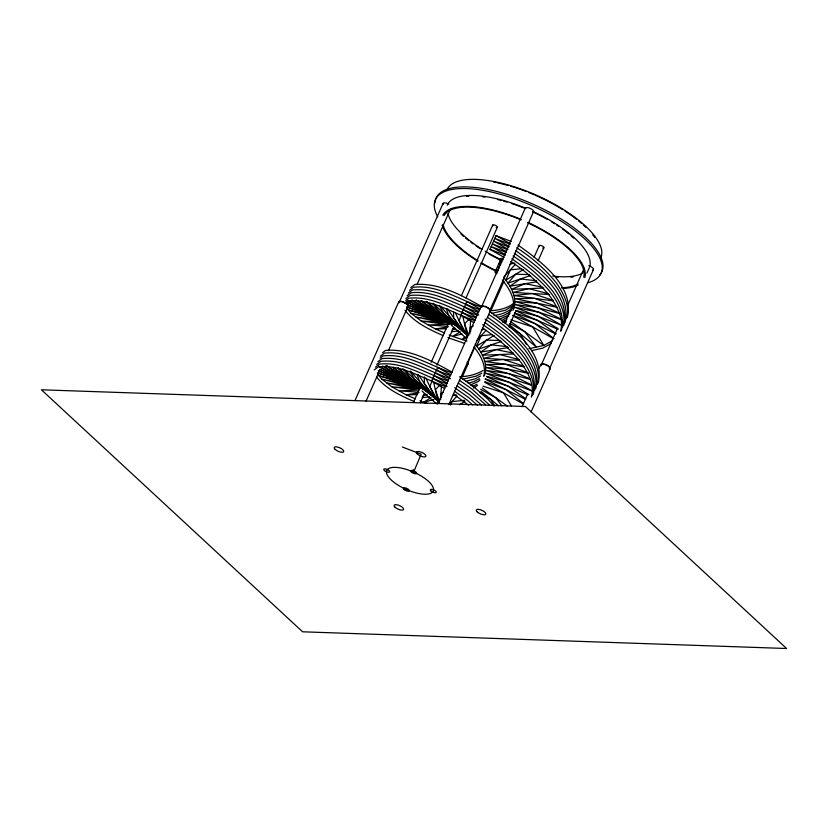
<?xml version="1.0" encoding="UTF-8"?>
<svg xmlns="http://www.w3.org/2000/svg" width="828" height="828" viewBox="0 0 828 828"><rect width="100%" height="100%" fill="white"/><g stroke="black" fill="none" stroke-linecap="round" stroke-linejoin="round"><path stroke-width="1.24" d="M440.61 399.841L441.417 385.889M469.807 333.953L470.614 320.001M531.307 397.109C535.033 384.958 528.016 373.19 521.65 363.295C510.7 349.437 497.328 337.7 482.527 328.105M532.311 395.67C536.399 383.105 529.661 370.778 522.872 360.553C511.673 346.332 497.856 334.44 482.693 324.628M533.367 393.993C540.56 362.881 506.881 338.466 484.96 322.62M534.764 390.06C538.821 377.527 532.052 365.262 525.304 355.057C514.116 340.836 500.288 328.954 485.125 319.142M535.799 388.508C543.002 357.385 509.313 332.97 487.392 317.124M537.196 384.575C541.253 372.041 534.484 359.766 527.736 349.571C516.786 335.713 503.414 323.965 488.613 314.381M538.231 383.012C545.435 351.9 511.745 327.484 489.824 311.639M560.504 331.221C564.23 319.07 557.213 307.291 550.848 297.407C539.659 283.186 525.842 271.294 510.669 261.482M561.343 330.848C568.577 299.27 534.101 274.741 511.89 258.74M562.75 326.915C566.807 314.381 560.038 302.116 553.28 291.911C542.092 277.69 528.274 265.809 513.112 255.997M563.775 325.363C571.01 293.774 536.534 269.245 514.323 253.254M564.996 322.609C572.22 291.032 537.755 266.502 515.544 250.501M566.393 318.676C570.451 306.153 563.692 293.878 556.933 283.683C545.745 269.452 531.918 257.57 516.755 247.758M567.428 317.124C574.653 285.536 540.187 261.017 517.976 245.016M483.697 376.336C486.709 365.655 480.354 354.974 473.958 346.849M484.37 375.726C488.551 364.465 482.134 352.738 475.168 344.106M512.905 310.448C515.968 299.332 509.148 288.33 502.368 280.009M513.795 308.947C517.624 297.49 510.669 285.867 503.59 277.266L515.44 264.267M431.968 380.776L429.908 386.759L437.919 401.104L439.564 402.801M461.165 314.888L459.105 320.86L467.116 335.205L465.895 337.959L451.208 325.052M450.484 405.037L451.964 401.621L464.611 400.317M354.995 400.586L398.672 302.013M399.272 302.272L443.063 203.44M407.583 305.811L409.156 302.282M416.97 284.635L450.339 209.329M366.069 401.114L380.104 369.433M388.425 350.658L408.183 306.07M413.493 402.242L420.251 386.986L400.245 380.218L379.307 371.275M431.171 362.343L448.331 323.624M448.911 323.914L449.956 321.554M461.424 295.668L492.712 225.071M466.009 297.966L497.297 227.369M420.282 402.76L424.443 393.372L422.011 390.94M436.915 365.21L453.558 327.66M504.231 257.425L489.969 249.363L496.055 235.628L511.311 241.465M433.644 382.174L437.919 401.104L436.698 403.847L424.516 393.455M496.738 273.768L495.103 272.07L501.178 258.336L503.227 259.123M437.712 404.074L480.871 306.681M481.472 306.929L525.262 208.097M533.584 211.637L489.783 310.469A4.523 1.677 23.9 0 0 489.772 309.993M448.786 404.602L490.383 310.728C498.663 310.262 507.523 308.471 514.043 303.058M474.786 347.18L467.489 363.647A4.523 1.677 23.9 0 0 467.478 363.171M490.952 310.697L503.983 281.282M462.366 376.812L468.089 363.906M504.842 323.199L513.712 303.203M534.039 257.311L539.256 245.543M508.909 326.667L515.689 311.38M538.107 260.779L543.841 247.841M522.054 406.765L527.767 393.849M539.214 368.036L540.767 364.517M557.534 328.302L541.367 364.775A4.523 1.677 23.9 0 1 542.185 364.206M567.967 304.766L584.123 268.293M586.897 273.199L589.329 267.703M549.688 368.315L593.49 269.473M531.048 411.982L550.289 368.563M464.777 336.748L462.231 339.542L466.692 337.596M476.928 340.37L486.243 330.155M449.428 404.406L457.046 396.043M468.99 319.287L464.549 323.862L468.741 335.443M439.792 385.186L435.352 389.75L439.544 401.332M512.832 305.801L505.39 310.252L491.573 313.408M513.381 307.012C508.247 312.166 501.012 314.557 493.954 315.582M511.28 310.531L508.62 312.818L502.958 315.747L497.442 317.414M510.058 313.274L507.409 315.571L499.532 319.163M508.847 316.017L501.468 320.746M506.746 319.525L502.71 322.227M479.981 379.928L478.211 381.46L470.335 385.051M477.549 385.413L473.512 388.115M410.729 287.564L414.818 284.501C439.119 282.565 461.755 295.451 482.331 306.846M409.508 290.317L413.596 287.244C437.774 284.604 458.867 299.643 480.933 306.909M408.297 293.06L412.385 289.986C436.563 287.357 457.656 302.386 479.722 309.651M407.076 295.803L411.164 292.739C435.342 290.1 456.435 305.139 478.501 312.394M405.865 298.556L409.953 295.482C434.131 292.843 455.214 307.881 477.28 315.147M405.668 300.533L408.732 298.225C432.909 295.586 454.003 310.624 476.069 317.89M404.447 303.276L407.521 300.968C431.698 298.339 452.781 313.377 474.848 320.633M382.557 352.687L385.62 350.389C409.477 348.464 431.802 360.936 452.036 372.114M380.311 356.206L384.399 353.132C408.577 350.503 429.67 365.531 451.736 372.797M380.114 358.182L383.188 355.874C407.366 353.245 428.449 368.284 450.515 375.539M377.878 361.691L381.967 358.627C406.579 355.988 427.972 371.472 450.473 378.738M376.668 364.444L380.756 361.37C404.933 358.731 426.016 373.77 448.083 381.035M375.446 367.187L379.534 364.113C403.712 361.484 424.805 376.512 446.872 383.778M374.235 369.93L378.324 366.856C402.501 364.227 423.584 379.265 445.65 386.521M523.358 269.597L505.929 280.112L510.358 269.835L521.744 268.665M460.244 331.811L452.616 336.416L449.169 334.926M494.161 335.485L476.731 346L481.161 335.723L492.546 334.564M431.046 397.699L423.418 402.304L419.972 400.814M459.509 404.664L464.963 401.373M473.295 325.89L470.169 327.609L470.739 331.417M443.063 392.348L440.972 393.507L441.541 397.316M552.618 340.618L543.82 345.452L528.999 348.733M551.407 343.361L542.599 348.195L531.493 350.658M483.076 370.478C476.473 374.473 468.783 376.274 461.134 376.688M481.855 373.221L476.193 376.14L462.376 379.296M480.644 375.964L474.972 378.893L465.957 381.284M479.422 378.706L473.751 381.636L468.244 383.312M472.27 386.635L476.99 384.202M530.665 275.517L507.947 283.155L515.73 274.192L529.247 274.627M451.953 330.02L455.359 328.871M501.468 341.405L478.75 349.043L486.533 340.08L500.05 340.515M422.756 395.908L427.3 394.376M461.983 333.953L452.616 336.416L467.044 341.095M433.955 399.541L423.418 402.304L427.031 403.474M509.851 264.256L514.705 263.025M481.865 329.834L484.297 329.223M452.668 395.722L456.311 394.801M536.544 281.841L509.965 286.198L520.439 278.953L536.606 280.796M448.041 326.894L435.383 328.964L421.224 321.016L411.019 313.284L406.807 308.192M508.609 347.522L480.757 352.086L491.242 344.841L507.409 346.684M418.844 392.782L406.186 394.852L392.027 386.904L381.822 379.172L377.609 374.08M451.374 331.811L458.743 330.941M422.176 397.699L429.546 396.829M449.325 324.027L445.671 324.297L421.224 321.016L450.535 322.672M543.727 288.041L511.476 289.324L525.149 283.704L542.485 287.192M448.145 324.203L428.304 324.99L448.093 326.315M513.288 353.98L482.279 355.212L495.951 349.592L513.288 353.08M446.561 328.716L435.383 328.964L444.574 332.939M452.771 328.571L455.255 328.519M417.364 394.604L406.186 394.852L415.377 398.827M423.574 394.459L426.058 394.407M449.49 322.506L440.765 322.123L416.122 317.155L449.563 321.709M420.293 388.394L411.568 388.011L386.924 383.043L420.355 387.597M549.626 294.52L512.987 292.45L528.833 288.63L548.395 293.712M519.208 360.346L483.79 358.338L499.636 354.519L519.197 359.6M420.117 388.498L392.027 386.904L418.906 390.009L399.106 390.878L418.896 392.203M449.821 321.699L437.174 320.022L411.019 313.284L449.883 321.264M420.624 387.597L407.976 385.91L381.822 379.172L420.676 387.152M553.477 300.937L513.846 295.534L532.528 293.557L553.611 300.502M524.279 366.825L484.649 361.422L503.331 359.445L523.234 366.007M557.327 307.364L514.705 298.618L534.898 298.401L556.271 306.526M528.129 373.252L485.508 364.506L505.701 364.289L528.264 372.869M449.821 321.316L433.582 317.911L408.214 309.889L449.914 321.047M420.624 387.204L404.385 383.809L379.017 375.777L420.707 386.935M516.03 310.49L538.221 316.337L558.186 328.871M486.833 376.378L509.023 382.225L528.988 394.759M560.204 313.688L514.819 301.558L537.269 303.255L560.277 313.501M529.775 379.255L485.622 367.446L508.071 369.143L529.93 378.882M449.821 321.161L431.512 316.12L406.589 306.94L448.672 320.602M420.624 387.049L402.315 382.019L378.572 373.262M514.509 312.943L537.455 320.343L556.023 333.653M485.311 378.831L508.257 386.231L525.79 398.806M561.819 319.763L514.933 304.487L538.128 307.788L561.891 319.598M511.011 319.887L532.715 326.946L543.82 345.452L510.369 321.326M464.622 343.454L447.958 337.669M531.421 385.268L485.736 370.375L508.93 373.676L531.566 384.927M483.024 386.169L503.517 392.845L511.352 405.896M377.402 372.776L420.676 386.883M450.598 321.45L429.442 314.329L407.345 304.89M512.946 315.364L535.085 323.644L553.839 338.621M484.908 381.687L505.887 389.533L523.648 403.722M510.089 244.208L494.844 238.381L509.096 246.444M508.868 246.961L493.623 241.124L507.885 249.187M507.657 249.704L492.401 243.867L506.664 251.929M506.436 252.447L491.19 246.609L505.453 254.682M489.969 249.363L505.225 255.19M502.016 261.865L499.967 261.089L501.613 262.786M500.795 264.618L498.746 263.832L500.391 265.529M499.584 267.361L497.535 266.575L499.17 268.272M498.363 270.104L496.314 269.317L497.959 271.025M495.103 272.07L497.152 272.847M407.417 304.818L450.556 321.326M378.22 370.706L420.158 386.748M402.377 447.027L421.152 454.21L413.648 472.084A25.43 9.439 23.9 0 1 429.546 493.757A25.43 9.439 23.9 0 1 389.822 478.553A25.43 9.439 23.9 0 1 407.5 469.735L413.648 472.084L413.275 469.548M419.703 386.811L399.789 378.955L380.083 369.433M443.363 335.682C429.339 329.534 414.497 322.641 404.985 310.21M414.166 401.57C400.535 395.577 386.086 388.932 376.595 377.071M515.844 310.842L557.927 329.347M406.921 302.292L450.142 321.305L428.987 313.067L408.121 302.976M486.647 376.73L527.591 394.739M380 369.184L419.806 386.697M451.529 322.206L428.531 311.804L407.78 300.367M514.395 313.315L555.785 333.984M407.842 300.336L451.529 322.154M485.198 379.203L525.438 399.303M378.644 366.224L423.481 388.622L399.334 377.692L378.582 366.255M504.438 320.374L506.601 321.585M509.851 323.406L525.004 331.883L536.409 347.087L509.189 324.597M480.654 389.295L495.806 397.771L501.892 405.886M512.822 315.737L553.715 338.787M412.054 300.098L452.947 323.148L467.116 335.205L462.842 316.286M484.732 382.246L523.41 404.054M383.954 366.607L423.739 389.036L437.919 401.104M496.055 235.628L510.317 243.701M480.023 308.968L466.857 301.516L460.772 315.251L473.937 322.692M465.636 304.269L478.801 311.711M464.425 307.012L478.687 315.075M463.204 309.755L476.369 317.207M461.993 312.508L475.158 319.95M450.825 374.856L437.66 367.415L431.574 381.139L444.739 388.58M436.439 370.157L449.604 377.599M435.228 372.9L448.393 380.352M434.007 375.643L447.172 383.095M432.796 378.396L447.058 386.459M393.331 367.342L424.692 389.957L401.642 376.574L385.92 365.345M411.878 300.181L429.691 311.245L452.947 323.148L452.419 322.309M382.681 366.069L400.483 377.133L423.739 389.036L423.222 388.197M509.127 326.656L519.88 333.436L526.401 344.365M479.929 392.544L490.683 399.324L494.595 405.875M416.246 300.005L453.941 323.986L430.839 310.686L416.163 300.202M387.049 365.893L424.743 389.874M424.66 390.019L404.281 376.854L392.865 367.477M459.581 376.792L473.223 386.334L488.023 399.272L493.892 405.989M459.405 380.269L472.001 389.077L489.327 404.892M458.194 383.022L470.79 391.82L485.591 404.757M456.973 385.765L469.569 394.573L481.596 405.078M454.707 387.773L468.358 397.316L477.611 405.399M454.541 391.251L467.137 400.059L472.695 404.913M453.33 394.004L468.7 405.234M421.483 300.699L454.934 324.814L433.479 310.966L421.11 300.802M482.217 387.97L507.305 406.062M504.324 320.581L506.27 322.185M427.383 301.992L456.549 326.097L436.118 311.245L426.203 301.454M480.964 391.292L498.466 405.751M398.185 367.891L427.351 391.986L406.921 377.133L397.906 368.232M433.251 303.327L458.174 327.381L440.02 312.446L432.868 303.752M404.944 370.075L428.976 393.279L410.823 378.334L402.874 368.677M501.178 258.336L502.824 260.044M440.599 306.205L460.264 329.13L443.932 313.636L439.13 305.449M410.584 371.141L431.067 395.018L414.735 379.524L409.922 371.337M447.637 308.875L462.355 330.869L448.797 315.758L446.24 308.502M418.44 374.763L433.158 396.757L419.599 381.646L417.043 374.391M455.524 313.119L464.736 333.042L453.661 317.869L453.547 312.135M425.809 377.899L435.538 398.93L424.453 383.757L424.319 376.875M437.764 216.895A90.666 33.669 23.9 0 1 531.297 205.396A90.666 33.669 23.9 0 1 587.569 282.772M573.152 276.976A77.625 28.825 23.9 0 1 570.885 277.235M558.279 277.194A77.625 28.825 23.9 0 1 555.836 276.956M500.226 259.857A77.625 28.825 23.9 0 1 489.12 254.051M480.25 248.721A77.625 28.825 23.9 0 1 476.069 245.947M473.099 243.856A77.625 28.825 23.9 0 1 470.894 242.242M468.751 240.596A77.625 28.825 23.9 0 1 465.678 238.112M463.742 236.456A77.625 28.825 23.9 0 1 461.01 233.982M447.224 205.209A77.625 28.825 23.9 0 1 525.946 208.377M532.88 211.43A77.625 28.825 23.9 0 1 589.691 266.699M435.021 202.674A90.666 33.669 23.9 0 1 532.031 203.75A90.666 33.669 23.9 0 1 599.586 275.051M582.912 272.898A76.311 28.338 23.9 0 1 552.731 275.983M501.664 260.013A76.311 28.338 23.9 0 1 485.187 251.184M481.948 249.187A76.311 28.338 23.9 0 1 447.969 213.541M466.557 196.36A76.311 28.338 23.9 0 1 468.917 196.195M482.579 196.774A76.311 28.338 23.9 0 1 485.073 197.105M497.483 199.486A76.311 28.338 23.9 0 1 501.064 200.386M503.486 201.049A76.311 28.338 23.9 0 1 507.129 202.104M511.921 203.626A76.311 28.338 23.9 0 1 523.513 207.9M532.632 211.844A76.311 28.338 23.9 0 1 546.946 219.161M551.365 221.728A76.311 28.338 23.9 0 1 554.605 223.726M556.706 225.081A76.311 28.338 23.9 0 1 558.765 226.437M562.698 229.18A76.311 28.338 23.9 0 1 569.002 234.013M570.958 235.649A76.311 28.338 23.9 0 1 573.711 238.091M578.172 285.06A77.625 28.825 23.9 0 1 562.367 288.434M496.51 271.387A77.625 28.825 23.9 0 1 480.871 263.076M477.549 261.068A77.625 28.825 23.9 0 1 442.142 225.123M442.825 215.228A77.625 28.825 23.9 0 1 521.081 219.358M528.016 222.411A77.625 28.825 23.9 0 1 584.827 277.68M578.047 283.88A76.311 28.338 23.9 0 1 561.539 287.751M496.79 270.994A76.311 28.338 23.9 0 1 481.42 262.818M478.149 260.841A76.311 28.338 23.9 0 1 443.094 224.523M444.098 215.611A76.311 28.338 23.9 0 1 520.947 219.834M527.767 222.825A76.311 28.338 23.9 0 1 583.626 277.173M446.851 189.954A84.145 31.247 23.9 0 1 535.954 195.004A84.145 31.247 23.9 0 1 600.89 257.705M493.623 182.056A82.841 30.76 23.9 0 1 496.262 182.574M497.431 182.822A82.841 30.76 23.9 0 1 508.309 185.524M510.783 186.248A82.841 30.76 23.9 0 1 514.499 187.387M515.74 187.79A82.841 30.76 23.9 0 1 526.37 191.568M528.74 192.5A82.841 30.76 23.9 0 1 534.609 194.942M535.768 195.449A82.841 30.76 23.9 0 1 562.802 209.691M564.955 211.057A82.841 30.76 23.9 0 1 576.402 219.161M578.472 220.797A82.841 30.76 23.9 0 1 581.422 223.26M583.285 224.905A82.841 30.76 23.9 0 1 585.903 227.348M592.817 234.883A82.841 30.76 23.9 0 1 594.877 237.626M448.29 324.276A3.229 1.201 23.9 0 1 449.438 323.355A3.229 1.201 23.9 0 1 452.771 324.535M448.817 324.141A2.577 0.963 23.9 0 1 451.881 324.317M398.682 302.562A5.175 1.925 23.9 0 1 404.012 302.199A5.175 1.925 23.9 0 1 407.873 306.474M399.282 302.748A4.523 1.677 23.9 0 1 399.541 301.92M400.079 301.702A4.523 1.677 23.9 0 1 401.797 301.765M402.853 302.034A4.523 1.677 23.9 0 1 403.94 302.437M405.006 302.944A4.523 1.677 23.9 0 1 407.583 305.335M443.363 204.475A4.523 1.677 23.9 0 1 444.243 202.829A4.523 1.677 23.9 0 1 448.797 204.112M492.898 225.93A2.577 0.963 23.9 0 1 493.861 224.885A2.577 0.963 23.9 0 1 497.1 226.51A2.577 0.963 23.9 0 1 496.148 227.555M541.119 365.707A5.175 1.925 23.9 0 1 546.118 364.703A5.175 1.925 23.9 0 1 549.357 369.216M542.951 364.154A4.523 1.677 23.9 0 1 547.101 365.448M548.053 366.038A4.523 1.677 23.9 0 1 549.409 368.667M588.749 265.695A4.523 1.677 23.9 0 1 592.941 268.127A4.523 1.677 23.9 0 1 592.672 270.042M539.452 246.402A2.577 0.963 23.9 0 1 540.405 245.357A2.577 0.963 23.9 0 1 543.654 246.982A2.577 0.963 23.9 0 1 542.692 248.027M480.882 307.219A5.175 1.925 23.9 0 1 486.833 307.147A5.175 1.925 23.9 0 1 489.451 311.38M481.482 307.416A4.523 1.677 23.9 0 1 485.042 306.691M486.139 307.095A4.523 1.677 23.9 0 1 489.483 309.434M525.273 208.573A4.523 1.677 23.9 0 1 530.479 208.501A4.523 1.677 23.9 0 1 532.766 212.206M467.116 362.012A5.175 1.925 23.9 0 1 467.158 364.548M525.407 406.496L41.4 389.791L302.593 631.795L786.6 648.51L525.407 406.496M538.987 312.322L514.25 307.167L562.181 325.507L538.987 312.322M509.779 378.21L485.053 373.055L532.984 391.396L509.779 378.21M335.164 449.418A5.175 1.925 23.9 0 0 343.392 451.984A5.175 1.925 23.9 0 0 338.29 447.244A5.175 1.925 23.9 0 0 335.164 449.418M384.554 470.646A3.229 1.201 23.9 0 0 389.595 472.001A3.229 1.201 23.9 0 0 386.024 469.041A3.229 1.201 23.9 0 0 384.554 470.646M477.27 511.921A5.175 1.925 23.9 0 0 485.498 514.478A5.175 1.925 23.9 0 0 480.385 509.748A5.175 1.925 23.9 0 0 477.27 511.921M431.098 491.118A3.229 1.201 23.9 0 0 436.149 492.474A3.229 1.201 23.9 0 0 432.568 489.514A3.229 1.201 23.9 0 0 431.098 491.118M417.364 454.075A5.175 1.925 23.9 0 0 425.592 456.642A5.175 1.925 23.9 0 0 420.479 451.912A5.175 1.925 23.9 0 0 417.364 454.075M411.485 472.177A3.229 1.201 23.9 0 0 416.525 473.523A3.229 1.201 23.9 0 0 412.944 470.563A3.229 1.201 23.9 0 0 411.485 472.177M395.07 507.253A5.175 1.925 23.9 0 0 403.298 509.82A5.175 1.925 23.9 0 0 398.185 505.08A5.175 1.925 23.9 0 0 395.07 507.253M404.178 489.596A3.229 1.201 23.9 0 0 409.218 490.942A3.229 1.201 23.9 0 0 405.648 487.982A3.229 1.201 23.9 0 0 404.178 489.596"/></g></svg>
